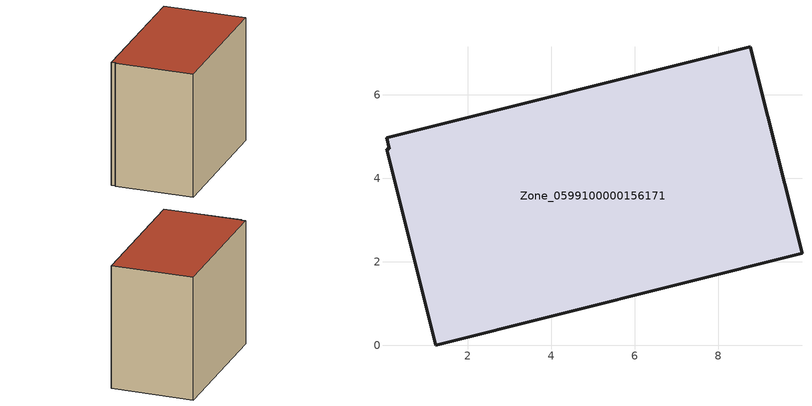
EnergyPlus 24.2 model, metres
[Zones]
Zone_0599100000156171
 floor ground (C_G): 0.13,4.71 0.06,4.96 8.76,7.15 10,2.21 1.24,0 0.07,4.69 z0
 wall outside (C_F): 10,2.21 8.76,7.15 0.06,4.96 0.13,4.71 0.07,4.69 1.24,0 10,2.21 z0:7.77
 roof outside (C_R): 0.06,4.96 0.13,4.71 0.07,4.69 1.24,0 10,2.21 8.76,7.15 z7.77
[BUILDING]
Pand.0599100000156171: North Axis=0; Terrain=City; Loads Convergence Tolerance Value=0.04; Temperature Convergence Tolerance Value=0.4; Solar Distribution=FullExterior; Maximum Number of Warmup Days=25; Minimum Number of Warmup Days=1
[Site:Location]
Rotterdam.The.Hague.AP_ZH_NLD Design_Conditions: Latitude=51.96; Longitude=4.45; Time Zone=1; Elevation=-4.5
[SITE:GROUNDTEMPERATURE:BUILDINGSURFACE]
18, 18, 18, 18, 18, 18, 18, 18, 18, 18, 18, 18
[MATERIAL] Thermal Absorptance=0.9; Solar Absorptance=0.7; Visible Absorptance=0.7
Name | Roughness | Thickness | Conductivity | Density | Specific Heat
G.TI.1975-1991 | MediumSmooth | 0.15 | 0.288461 | 540 | 1210
F.TI.1975-1991 | Rough | 0.3 | 0.230769 | 1920 | 840
R.TI.1975-1991 | MediumRough | 0.2 | 0.153846 | 1500 | 1000
[CONSTRUCTION]
C_G: G.TI.1975-1991
C_F: F.TI.1975-1991
C_R: R.TI.1975-1991
[ZONE]
Zone_0599100000156171: Type=1; Multiplier=1; Ceiling Height=Autocalculate; Volume=Autocalculate; Floor Area=autocalculate; Part of Total Floor Area=Yes
[ZONEINFILTRATION:DESIGNFLOWRATE]
Infil_Zone_0599100000156171: Zone or ZoneList or Space or SpaceList=Zone_0599100000156171; Schedule=AlwaysOn; Design Flow Rate Calculation Method=Flow/Area; Flow Rate per Floor Area=0.003; Constant Term Coefficient=1; Temperature Term Coefficient=0; Velocity Term Coefficient=0; Velocity Squared Term Coefficient=0
[HVACTEMPLATE:ZONE:IDEALLOADSAIRSYSTEM]
Zone_0599100000156171: Maximum Heating Supply Air Temperature=50; Minimum Cooling Supply Air Temperature=13; Maximum Heating Supply Air Humidity Ratio=0.0156; Minimum Cooling Supply Air Humidity Ratio=0.0077; Heating Limit=NoLimit; Cooling Limit=NoLimit; Dehumidification Control Type=ConstantSensibleHeatRatio; Cooling Sensible Heat Ratio=0.7; Dehumidification Setpoint=60; Humidification Control Type=None; Humidification Setpoint=30; Outdoor Air Method=None; Outdoor Air Flow Rate per Person=0.00944; Outdoor Air Flow Rate per Zone Floor Area=0; Outdoor Air Flow Rate per Zone=0; Demand Controlled Ventilation Type=None; Outdoor Air Economizer Type=NoEconomizer; Heat Recovery Type=None; Sensible Heat Recovery Effectiveness=0.7; Latent Heat Recovery Effectiveness=0.65
[ZONECONTROL:THERMOSTAT]
ThermostatControl_Zone_0599100000156171: Zone or ZoneList=Zone_0599100000156171; Control Type Schedule=DualSetpointControlType; Control 1=Thermostat_Zone_0599100000156171; Temperature Difference Between Cutout And Setpoint=0
[THERMOSTATSETPOINT:DUALSETPOINT]
Thermostat_Zone_0599100000156171: Heating Setpoint Temperature Schedule=HeatingSetpoint_Zone_0599100000156171; Cooling Setpoint Temperature Schedule=CoolingSetpoint_Zone_0599100000156171
[SCHEDULE:COMPACT]
HeatingSetpoint_Zone_0599100000156171: Through: 12/31, For: AllDays, Until: 24:00, 21
CoolingSetpoint_Zone_0599100000156171: Through: 12/31, For: AllDays, Until: 24:00, 24
DualSetpointControlType: Through: 12/31, For: AllDays, Until: 24:00, 4
AlwaysOn: Through: 12/31, For: AllDays, Until: 24:00, 1
